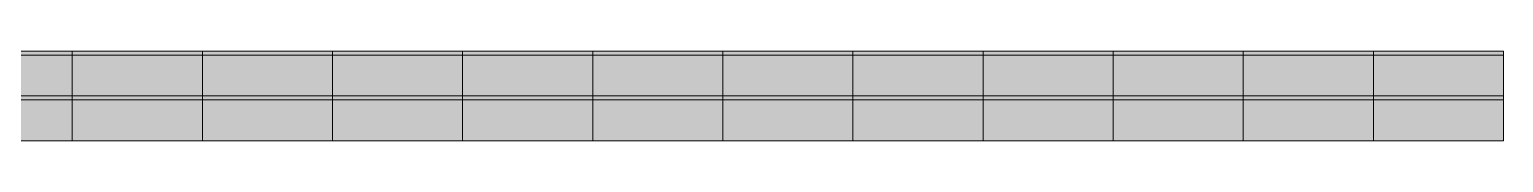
# Model space of a CAD drawing. Header units: millimetres. Extents: x -38576 to 20330, y -28812 to 13605.
# Drawn here: x 685 to 3200, y 3133 to 3285 of the extents above; entities that cross this region are included whole.
import ezdxf

# ---------------------------------------------------------------- set-up
doc = ezdxf.new("R2010")
doc.units = ezdxf.units.MM
doc.layers.add('A-GLAZ-CURT', color=52, linetype='Continuous', lineweight=5)

# ---------------------------------------------------------------- blocks, each defined once
blk = doc.blocks.new('The BREEZEBLOCK Family1 - The BREEZEBLOCK Family1-1267691-Clerestory - Level')
at = {"layer": 'A-GLAZ-CURT'}
blk.add_hatch(color=254, dxfattribs=at).paths.add_polyline_path([(-111, 73), (-111, 3.2), (111, 3.2), (111, 73), (-31.9, 73)])
for p, q in [((-111, 3.2), (-111, 73)), ((111, 73), (111, 3.2))]:
    blk.add_line(p, q, dxfattribs=at)
blk = doc.blocks.new('System Panel - Glazed-1053848-Clerestory - Level')
at = {"layer": 'A-GLAZ-CURT'}
blk.add_hatch(color=254, dxfattribs=at).paths.add_polyline_path([(-111, 3.2), (-111, -3.3), (111, -3.3), (111, 3.2), (-89.9, 3.2)])
for p, q in [((-111, 3.2), (111, 3.2)), ((-111, 3.2), (-111, -3.3)), ((111, 3.2), (111, -3.3)), ((111, -3.3), (-111, -3.3))]:
    blk.add_line(p, q, dxfattribs=at)
blk = doc.blocks.new('The BREEZEBLOCK Family1 - The BREEZEBLOCK Family1-V19-Clerestory - Level')
at = {"layer": 'A-GLAZ-CURT'}
blk.add_hatch(color=254, dxfattribs=at).paths.add_polyline_path([(-111, 73), (-111, 3.2), (111, 3.2), (111, 73), (50.6, 73)])
for p, q in [((-111, 73), (111, 73)), ((-111, 3.2), (-111, 73)), ((111, 73), (111, 3.2))]:
    blk.add_line(p, q, dxfattribs=at)

msp = doc.modelspace()

# ---------------------------------------------------------------- block references
at = {"layer": 'A-GLAZ-CURT', "rotation": 180}
for name, p in [('System Panel - Glazed-1053848-Clerestory - Level', (647.4, 3282)), ('The BREEZEBLOCK Family1 - The BREEZEBLOCK Family1-1267691-Clerestory - Level', (647.4, 3282)), ('System Panel - Glazed-1053848-Clerestory - Level', (869.4, 3282)), ('The BREEZEBLOCK Family1 - The BREEZEBLOCK Family1-1267691-Clerestory - Level', (869.4, 3282)), ('System Panel - Glazed-1053848-Clerestory - Level', (1091.4, 3282)), ('The BREEZEBLOCK Family1 - The BREEZEBLOCK Family1-1267691-Clerestory - Level', (1091.4, 3282)), ('System Panel - Glazed-1053848-Clerestory - Level', (1313.4, 3282)), ('The BREEZEBLOCK Family1 - The BREEZEBLOCK Family1-1267691-Clerestory - Level', (1313.4, 3282)), ('System Panel - Glazed-1053848-Clerestory - Level', (1535.4, 3282)), ('The BREEZEBLOCK Family1 - The BREEZEBLOCK Family1-1267691-Clerestory - Level', (1535.4, 3282)), ('System Panel - Glazed-1053848-Clerestory - Level', (1757.4, 3282)), ('The BREEZEBLOCK Family1 - The BREEZEBLOCK Family1-1267691-Clerestory - Level', (1757.4, 3282)), ('System Panel - Glazed-1053848-Clerestory - Level', (1979.4, 3282)), ('The BREEZEBLOCK Family1 - The BREEZEBLOCK Family1-1267691-Clerestory - Level', (1979.4, 3282)), ('System Panel - Glazed-1053848-Clerestory - Level', (2201.4, 3282)), ('The BREEZEBLOCK Family1 - The BREEZEBLOCK Family1-1267691-Clerestory - Level', (2201.4, 3282)), ('System Panel - Glazed-1053848-Clerestory - Level', (2423.4, 3282)), ('The BREEZEBLOCK Family1 - The BREEZEBLOCK Family1-1267691-Clerestory - Level', (2423.4, 3282)), ('System Panel - Glazed-1053848-Clerestory - Level', (2645.4, 3282)), ('The BREEZEBLOCK Family1 - The BREEZEBLOCK Family1-1267691-Clerestory - Level', (2645.4, 3282)), ('System Panel - Glazed-1053848-Clerestory - Level', (2867.4, 3282)), ('The BREEZEBLOCK Family1 - The BREEZEBLOCK Family1-1267691-Clerestory - Level', (2867.4, 3282)), ('System Panel - Glazed-1053848-Clerestory - Level', (3089.4, 3282)), ('The BREEZEBLOCK Family1 - The BREEZEBLOCK Family1-1267691-Clerestory - Level', (3089.4, 3282)), ('System Panel - Glazed-1053848-Clerestory - Level', (647.4, 3205.8)), ('The BREEZEBLOCK Family1 - The BREEZEBLOCK Family1-V19-Clerestory - Level', (647.4, 3205.8)), ('System Panel - Glazed-1053848-Clerestory - Level', (869.4, 3205.8)), ('The BREEZEBLOCK Family1 - The BREEZEBLOCK Family1-V19-Clerestory - Level', (869.4, 3205.8)), ('System Panel - Glazed-1053848-Clerestory - Level', (1091.4, 3205.8)), ('The BREEZEBLOCK Family1 - The BREEZEBLOCK Family1-V19-Clerestory - Level', (1091.4, 3205.8)), ('System Panel - Glazed-1053848-Clerestory - Level', (1313.4, 3205.8)), ('The BREEZEBLOCK Family1 - The BREEZEBLOCK Family1-V19-Clerestory - Level', (1313.4, 3205.8)), ('System Panel - Glazed-1053848-Clerestory - Level', (1535.4, 3205.8)), ('The BREEZEBLOCK Family1 - The BREEZEBLOCK Family1-V19-Clerestory - Level', (1535.4, 3205.8)), ('System Panel - Glazed-1053848-Clerestory - Level', (1757.4, 3205.8)), ('The BREEZEBLOCK Family1 - The BREEZEBLOCK Family1-V19-Clerestory - Level', (1757.4, 3205.8)), ('System Panel - Glazed-1053848-Clerestory - Level', (1979.4, 3205.8)), ('The BREEZEBLOCK Family1 - The BREEZEBLOCK Family1-V19-Clerestory - Level', (1979.4, 3205.8)), ('System Panel - Glazed-1053848-Clerestory - Level', (2201.4, 3205.8)), ('The BREEZEBLOCK Family1 - The BREEZEBLOCK Family1-V19-Clerestory - Level', (2201.4, 3205.8)), ('System Panel - Glazed-1053848-Clerestory - Level', (2423.4, 3205.8)), ('The BREEZEBLOCK Family1 - The BREEZEBLOCK Family1-V19-Clerestory - Level', (2423.4, 3205.8)), ('System Panel - Glazed-1053848-Clerestory - Level', (2645.4, 3205.8)), ('The BREEZEBLOCK Family1 - The BREEZEBLOCK Family1-V19-Clerestory - Level', (2645.4, 3205.8)), ('System Panel - Glazed-1053848-Clerestory - Level', (2867.4, 3205.8)), ('The BREEZEBLOCK Family1 - The BREEZEBLOCK Family1-V19-Clerestory - Level', (2867.4, 3205.8)), ('System Panel - Glazed-1053848-Clerestory - Level', (3089.4, 3205.8)), ('The BREEZEBLOCK Family1 - The BREEZEBLOCK Family1-V19-Clerestory - Level', (3089.4, 3205.8))]:
    msp.add_blockref(name, p, dxfattribs=at)

doc.saveas('drawing.dxf')
